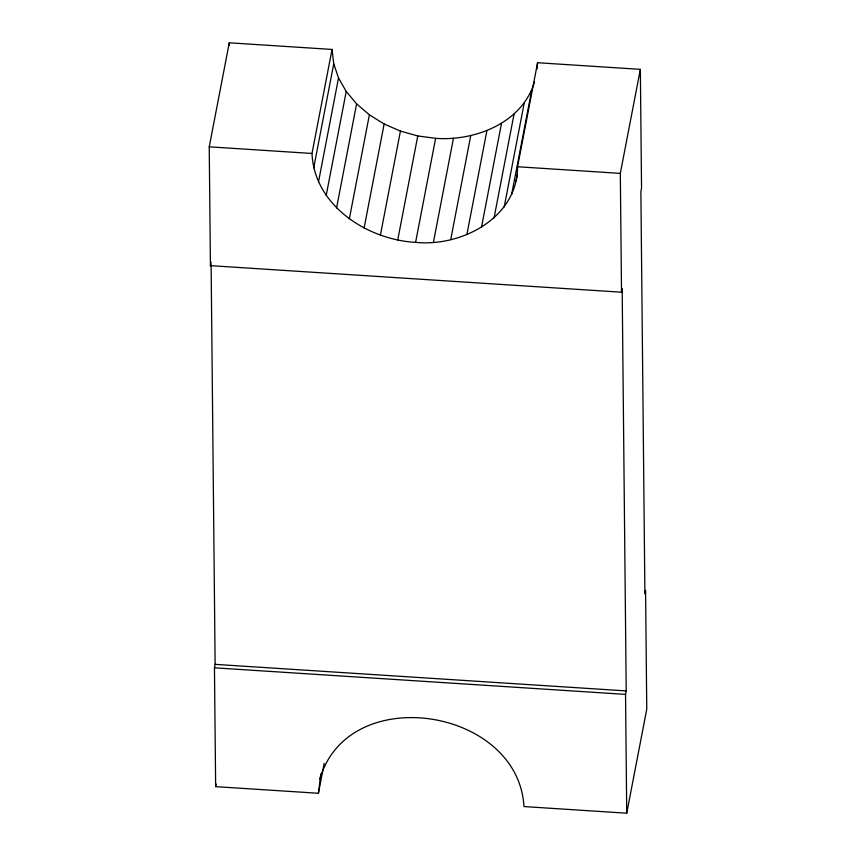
<?xml version="1.0" encoding="UTF-8"?>
<svg xmlns="http://www.w3.org/2000/svg" width="856" height="856" viewBox="0 0 856 856"><rect width="100%" height="100%" fill="white"/><g stroke="black" fill="none" stroke-linecap="round" stroke-linejoin="round"><path stroke-width="1.28" d="M211.122 264.857L215.124 664.352L214.46 667.819L215.648 786.643L318.421 793.277L320.84 773.899M626.731 813.2L625.543 694.377L626.207 690.91L622.173 288.74L621.51 292.206L210.426 265.649L209.239 146.825L229.269 42.8L332.042 49.445L312.001 153.47C314.238 205.633 367.363 239.701 415.599 242.366C461.438 247.031 517.516 217.873 517.548 166.749L537.579 62.723L640.352 69.357L641.54 188.181L640.877 191.648L644.9 593.818L645.574 590.351L646.762 709.175L626.731 813.2L523.958 806.555C518.436 707.891 348.242 680.852 319.844 779.099M536.937 69.165L537.579 62.723M210.426 265.649L211.1 262.182M313.713 167.851L333.744 63.826L332.042 49.445M318.486 181.996L338.516 77.971L333.744 63.826M326.19 195.489L346.22 91.464L338.516 77.971M215.648 786.643L216.151 784.043M336.579 207.901L356.61 103.865L346.22 91.464M349.344 218.858L369.385 114.832L356.61 103.865M364.11 228.028L384.141 124.002L369.385 114.832M380.406 235.133L400.437 131.107L384.141 124.002M397.74 239.969L417.771 135.944L400.437 131.107M415.599 242.366L435.629 138.34C475.283 141.251 522.353 122.815 534.529 81.834M318.421 793.277L324.178 763.37M433.436 242.269L453.466 138.244M450.705 239.68L470.736 135.655M466.873 234.662L486.904 130.636M481.468 227.386L501.498 123.36M494.03 218.066L514.06 114.041M504.195 206.992L524.225 102.955M511.631 194.483L531.662 90.458M516.125 180.926L517.377 174.431M621.51 292.206L620.322 173.383L640.352 69.357M209.239 146.825L312.001 153.47M517.548 166.749L620.322 173.383M215.124 664.352L626.207 690.91M214.46 667.819L625.543 694.377M417.771 135.944L435.629 138.34M229.269 42.8L229.29 45.475"/></g></svg>
